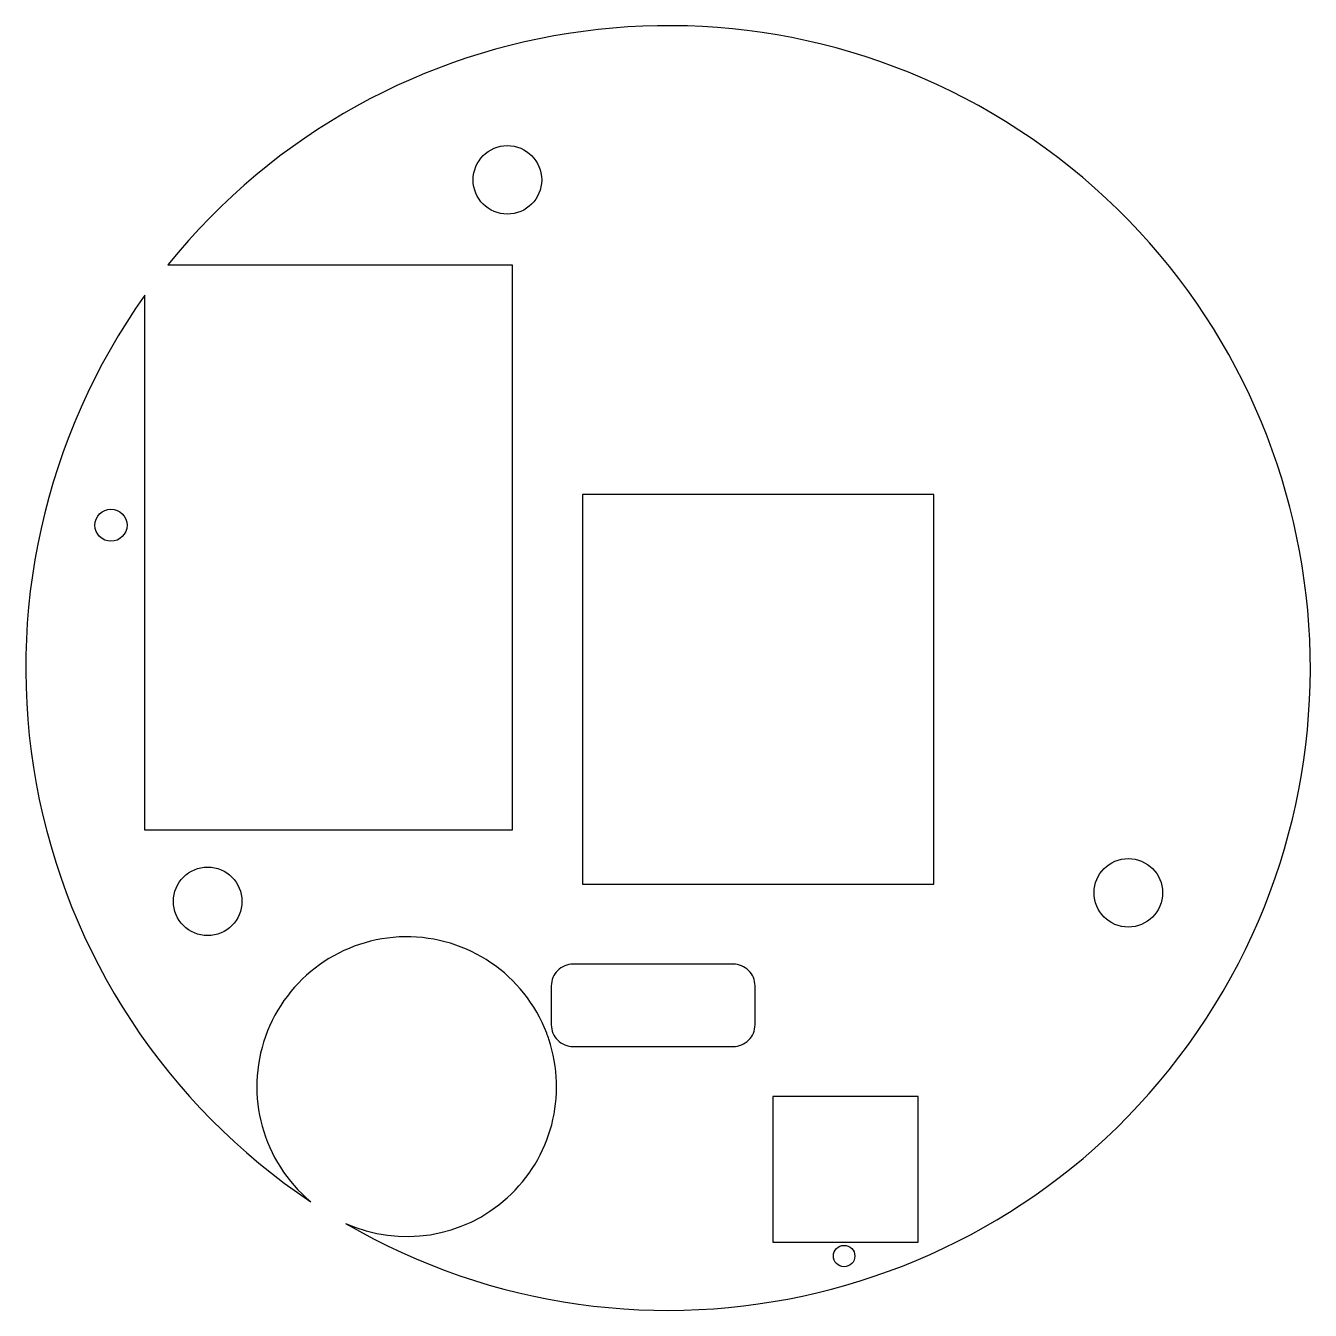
# Model space of a CAD drawing. Header units: inches. Extents: x -1.18 to 1.18, y -1.18 to 1.18.
import ezdxf

# ---------------------------------------------------------------- set-up
doc = ezdxf.new("R2010")
doc.units = ezdxf.units.IN
doc.layers.get('0').update_dxf_attribs({"linetype": 'CONTINUOUS'})

msp = doc.modelspace()

# ---------------------------------------------------------------- linework, layer by layer
for p, q in [((-0.9196, 0.7412), (-0.2866, 0.7412)), ((-0.2866, 0.7412), (-0.2866, -0.2982)), ((-0.9619, -0.2982), (-0.9619, 0.6854)), ((-0.2866, -0.2982), (-0.9619, -0.2982))]:
    msp.add_line(p, q)
for points in [[(-0.1571, -0.3977), (0.4886, -0.3977), (0.4886, 0.3189), (-0.1571, 0.3189)], [(0.1925, -1.0558), (0.4602, -1.0558), (0.4602, -0.7881), (0.1925, -0.7881)]]:
    msp.add_lwpolyline(points, close=True)
msp.add_lwpolyline([(0.12, -0.5446), (-0.1746, -0.5446, 0.414214), (-0.2146, -0.5846), (-0.2146, -0.6561, 0.414214), (-0.1746, -0.6961), (0.12, -0.6961, 0.414214), (0.16, -0.6561), (0.16, -0.5846, 0.414214)], format="xyb", close=True)
for centre, radius in [((-0.2953, 0.8976), 0.063), ((-1.0243, 0.2625), 0.0295), ((0.8465, -0.4134), 0.063), ((-0.8465, -0.4291), 0.063), ((0.3239, -1.0814), 0.0197)]:
    msp.add_circle(centre, radius)
for centre, radius, start, end in [((0, 0), 1.1811, -120.1366, 141.1318), ((0, 0), 1.1811, 144.5292, 236.2031), ((-0.4805, -0.7699), 0.2756, 20.9243, 230.1662), ((-0.4805, -0.7699), 0.2756, -114.0997, 18.4401), ((-0.4805, -0.7699), 0.2756, 18.4401, 20.9244)]:
    msp.add_arc(centre, radius, start, end)

doc.saveas('drawing.dxf')
